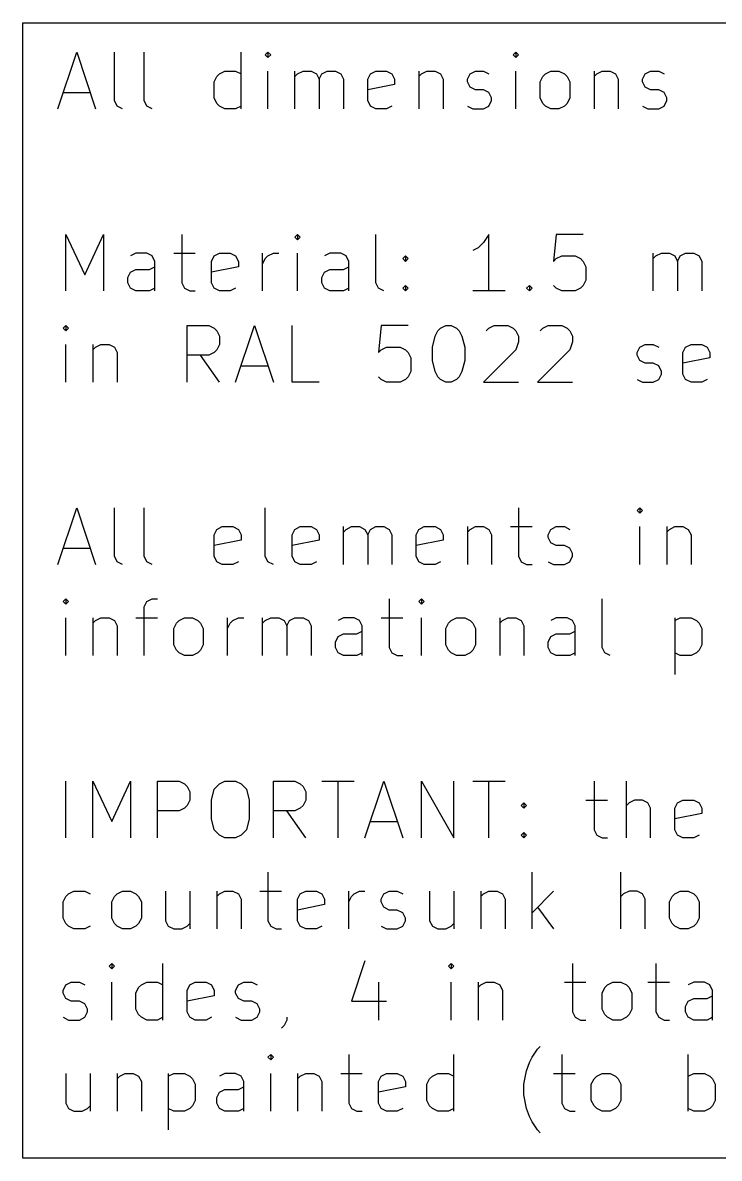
# Model space of a CAD drawing. Extents: x 183 to 663, y -184 to 161.
# Drawn here: x 184.35 to 208.97, y 112.02 to 152.15 of the extents above; entities that cross this region are included whole.
import ezdxf

# ---------------------------------------------------------------- set-up
doc = ezdxf.new("R2010")
doc.units = 0
doc.layers.add('BLACK', color=7, linetype='CONTINUOUS')

msp = doc.modelspace()

# ---------------------------------------------------------------- linework, layer by layer
at = {"layer": 'BLACK', "linetype": 'CONTINUOUS'}
for p, q in [((184.35, 152.15), (251.125, 152.15)), ((184.35, 112.025), (184.35, 152.15)), ((185.59166, 149.110061), (186.258326, 151.110061)), ((186.258326, 151.110061), (186.924993, 149.110061)), ((187.59166, 149.395776), (187.59166, 151.110061)), ((188.639279, 149.395776), (188.639279, 151.110061)), ((192.067851, 149.110061), (192.067851, 151.110061)), ((193.020232, 151.110061), (192.924994, 151.014823)), ((192.924994, 151.014823), (193.020232, 150.919585)), ((193.11547, 151.014823), (193.020232, 151.110061)), ((193.020232, 151.110061), (193.020232, 150.919585)), ((193.020232, 150.919585), (193.11547, 151.014823)), ((201.782138, 151.110061), (201.6869, 151.014823)), ((201.6869, 151.014823), (201.782138, 150.919585)), ((201.877376, 151.014823), (201.782138, 151.110061)), ((201.782138, 151.110061), (201.782138, 150.919585)), ((201.782138, 150.919585), (201.877376, 151.014823)), ((191.11547, 150.062442), (191.210708, 150.252919)), ((191.210708, 150.252919), (191.305946, 150.348157)), ((191.305946, 150.348157), (191.496422, 150.443395)), ((191.496422, 150.443395), (191.877375, 150.443395)), ((191.877375, 150.443395), (192.067851, 150.348157)), ((193.020232, 149.110061), (193.020232, 150.443395)), ((193.972613, 149.110061), (193.972613, 150.443395)), ((193.972613, 150.252919), (194.067851, 150.348157)), ((194.067851, 150.348157), (194.258327, 150.443395)), ((194.258327, 150.443395), (194.544042, 150.443395)), ((194.544042, 150.443395), (194.734518, 150.348157)), ((194.734518, 150.348157), (194.829756, 150.15768)), ((194.829756, 150.15768), (194.924994, 150.348157)), ((194.829756, 150.15768), (194.829756, 149.110061)), ((194.924994, 150.348157), (195.11547, 150.443395)), ((195.11547, 150.443395), (195.401184, 150.443395)), ((195.401184, 150.443395), (195.591661, 150.348157)), ((195.591661, 150.348157), (195.686899, 150.15768)), ((195.686899, 150.15768), (195.686899, 149.110061)), ((196.544042, 150.15768), (196.63928, 150.348157)), ((196.544042, 149.395776), (196.544042, 150.15768)), ((196.63928, 150.348157), (196.829756, 150.443395)), ((196.829756, 150.443395), (197.210709, 150.443395)), ((197.210709, 150.443395), (197.401185, 150.348157)), ((197.401185, 150.348157), (197.496423, 150.15768)), ((197.496423, 150.15768), (197.496423, 149.967204)), ((198.353566, 150.443395), (198.353566, 149.110061)), ((198.353566, 150.252919), (198.448804, 150.348157)), ((198.448804, 150.348157), (198.63928, 150.443395)), ((198.63928, 150.443395), (198.924995, 150.443395)), ((198.924995, 150.443395), (199.115471, 150.348157)), ((199.115471, 150.348157), (199.210709, 150.15768)), ((199.210709, 150.15768), (199.210709, 149.110061)), ((200.067852, 150.15768), (200.16309, 150.348157)), ((200.067852, 150.062442), (200.067852, 150.15768)), ((200.16309, 150.348157), (200.353566, 150.443395)), ((200.353566, 150.443395), (200.63928, 150.443395)), ((200.63928, 150.443395), (200.829757, 150.348157)), ((201.782138, 149.110061), (201.782138, 150.443395)), ((202.639281, 150.062442), (202.734519, 150.252919)), ((202.734519, 150.252919), (202.829757, 150.348157)), ((202.829757, 150.348157), (203.020233, 150.443395)), ((203.020233, 150.443395), (203.305948, 150.443395)), ((203.305948, 150.443395), (203.496424, 150.348157)), ((203.496424, 150.348157), (203.591662, 150.252919)), ((203.591662, 150.252919), (203.6869, 150.062442)), ((204.544043, 150.443395), (204.544043, 149.110061)), ((204.544043, 150.252919), (204.639281, 150.348157)), ((204.639281, 150.348157), (204.829757, 150.443395)), ((204.829757, 150.443395), (205.115472, 150.443395)), ((205.115472, 150.443395), (205.305948, 150.348157)), ((205.305948, 150.348157), (205.401186, 150.15768)), ((205.401186, 150.15768), (205.401186, 149.110061)), ((206.258329, 150.15768), (206.353567, 150.348157)), ((206.258329, 150.062442), (206.258329, 150.15768)), ((206.353567, 150.348157), (206.544043, 150.443395)), ((206.544043, 150.443395), (206.829757, 150.443395)), ((206.829757, 150.443395), (207.020234, 150.348157)), ((185.782136, 149.68149), (186.734517, 149.68149)), ((191.11547, 149.491014), (191.11547, 150.062442)), ((197.496423, 149.967204), (196.544042, 149.776728)), ((200.16309, 149.871966), (200.067852, 150.062442)), ((200.353566, 149.776728), (200.16309, 149.871966)), ((200.63928, 149.776728), (200.353566, 149.776728)), ((200.829757, 149.68149), (200.63928, 149.776728)), ((200.924995, 149.491014), (200.829757, 149.68149)), ((202.639281, 149.491014), (202.639281, 150.062442)), ((203.6869, 150.062442), (203.6869, 149.491014)), ((206.353567, 149.871966), (206.258329, 150.062442)), ((206.544043, 149.776728), (206.353567, 149.871966)), ((206.829757, 149.776728), (206.544043, 149.776728)), ((207.020234, 149.68149), (206.829757, 149.776728)), ((207.115472, 149.491014), (207.020234, 149.68149)), ((187.686898, 149.2053), (187.59166, 149.395776)), ((188.734517, 149.2053), (188.639279, 149.395776)), ((191.210708, 149.300538), (191.11547, 149.491014)), ((191.305946, 149.2053), (191.210708, 149.300538)), ((196.63928, 149.2053), (196.544042, 149.395776)), ((200.829757, 149.2053), (200.924995, 149.395776)), ((200.924995, 149.395776), (200.924995, 149.491014)), ((202.734519, 149.300538), (202.639281, 149.491014)), ((202.829757, 149.2053), (202.734519, 149.300538)), ((203.591662, 149.300538), (203.496424, 149.2053)), ((203.6869, 149.491014), (203.591662, 149.300538)), ((207.020234, 149.2053), (207.115472, 149.395776)), ((207.115472, 149.395776), (207.115472, 149.491014)), ((187.877374, 149.110061), (187.686898, 149.2053)), ((188.924993, 149.110061), (188.734517, 149.2053)), ((191.496422, 149.110061), (191.305946, 149.2053)), ((191.877375, 149.110061), (191.496422, 149.110061)), ((192.067851, 149.2053), (191.877375, 149.110061)), ((196.829756, 149.110061), (196.63928, 149.2053)), ((197.210709, 149.110061), (196.829756, 149.110061)), ((197.401185, 149.2053), (197.210709, 149.110061)), ((200.067852, 149.2053), (200.258328, 149.110061)), ((200.258328, 149.110061), (200.63928, 149.110061)), ((200.63928, 149.110061), (200.829757, 149.2053)), ((203.020233, 149.110061), (202.829757, 149.2053)), ((203.305948, 149.110061), (203.020233, 149.110061)), ((203.496424, 149.2053), (203.305948, 149.110061)), ((206.258329, 149.2053), (206.448805, 149.110061)), ((206.448805, 149.110061), (206.829757, 149.110061)), ((206.829757, 149.110061), (207.020234, 149.2053)), ((185.877374, 142.670285), (185.877374, 144.670285)), ((185.877374, 144.670285), (186.544041, 143.241714)), ((186.544041, 143.241714), (187.210707, 144.670285)), ((187.210707, 144.670285), (187.210707, 142.670285)), ((189.972612, 144.670285), (189.972612, 142.956)), ((194.06785, 144.670285), (193.972612, 144.575047)), ((193.972612, 144.575047), (194.06785, 144.479809)), ((194.163088, 144.575047), (194.06785, 144.670285)), ((194.06785, 144.670285), (194.06785, 144.479809)), ((194.06785, 144.479809), (194.163088, 144.575047)), ((196.829755, 142.956), (196.829755, 144.670285)), ((200.829755, 144.670285), (200.639279, 144.384571)), ((200.829755, 142.670285), (200.829755, 144.670285)), ((203.210708, 144.670285), (203.11547, 143.717904)), ((204.163089, 144.670285), (203.210708, 144.670285)), ((200.448803, 144.194095), (200.258327, 144.098857)), ((200.639279, 144.384571), (200.448803, 144.194095)), ((188.353564, 144.003619), (188.163088, 143.908381)), ((188.734517, 144.003619), (188.353564, 144.003619)), ((188.924993, 143.908381), (188.734517, 144.003619)), ((189.020231, 143.717904), (188.924993, 143.908381)), ((189.020231, 142.670285), (189.020231, 143.717904)), ((189.686898, 144.003619), (190.448802, 144.003619)), ((191.020231, 143.717904), (191.115469, 143.908381)), ((191.020231, 142.956), (191.020231, 143.717904)), ((191.115469, 143.908381), (191.305945, 144.003619)), ((191.305945, 144.003619), (191.686898, 144.003619)), ((191.686898, 144.003619), (191.877374, 143.908381)), ((191.877374, 143.908381), (191.972612, 143.717904)), ((191.972612, 143.717904), (191.972612, 143.527428)), ((192.829755, 142.670285), (192.829755, 144.003619)), ((192.829755, 143.622666), (192.924993, 143.813143)), ((192.924993, 143.813143), (193.020231, 143.908381)), ((193.020231, 143.908381), (193.210707, 144.003619)), ((193.210707, 144.003619), (193.401184, 144.003619)), ((194.06785, 142.670285), (194.06785, 144.003619)), ((195.210707, 144.003619), (195.020231, 143.908381)), ((195.59166, 144.003619), (195.210707, 144.003619)), ((195.782136, 143.908381), (195.59166, 144.003619)), ((195.877374, 143.717904), (195.782136, 143.908381)), ((195.877374, 142.670285), (195.877374, 143.717904)), ((197.782136, 143.813143), (197.877374, 143.908381)), ((197.877374, 143.717904), (197.782136, 143.813143)), ((197.877374, 143.908381), (197.972612, 143.813143)), ((197.877374, 143.908381), (197.877374, 143.717904)), ((197.972612, 143.813143), (197.877374, 143.717904)), ((203.11547, 143.717904), (203.210708, 143.813143)), ((203.210708, 143.813143), (203.401184, 143.908381)), ((203.401184, 143.908381), (203.877375, 143.908381)), ((203.877375, 143.908381), (204.067851, 143.813143)), ((204.067851, 143.813143), (204.163089, 143.717904)), ((204.163089, 143.717904), (204.258327, 143.527428)), ((206.63928, 142.670285), (206.63928, 144.003619)), ((206.63928, 143.813143), (206.734518, 143.908381)), ((206.734518, 143.908381), (206.924994, 144.003619)), ((206.924994, 144.003619), (207.210709, 144.003619)), ((207.210709, 144.003619), (207.401185, 143.908381)), ((207.401185, 143.908381), (207.496423, 143.717904)), ((207.496423, 143.717904), (207.591661, 143.908381)), ((207.496423, 143.717904), (207.496423, 142.670285)), ((207.591661, 143.908381), (207.782137, 144.003619)), ((207.782137, 144.003619), (208.067851, 144.003619)), ((208.067851, 144.003619), (208.258328, 143.908381)), ((208.258328, 143.908381), (208.353566, 143.717904)), ((208.353566, 143.717904), (208.353566, 142.670285)), ((188.06785, 143.146476), (188.163088, 143.336952)), ((188.163088, 143.336952), (188.353564, 143.43219)), ((188.353564, 143.43219), (188.829755, 143.43219)), ((188.829755, 143.43219), (189.020231, 143.527428)), ((191.972612, 143.527428), (191.020231, 143.336952)), ((194.924993, 143.146476), (195.020231, 143.336952)), ((195.020231, 143.336952), (195.210707, 143.43219)), ((195.210707, 143.43219), (195.686898, 143.43219)), ((195.686898, 143.43219), (195.877374, 143.527428)), ((204.258327, 143.527428), (204.258327, 143.051238)), ((188.06785, 142.956), (188.06785, 143.146476)), ((188.163088, 142.765524), (188.06785, 142.956)), ((189.972612, 142.956), (190.06785, 142.765524)), ((191.115469, 142.765524), (191.020231, 142.956)), ((194.924993, 142.956), (194.924993, 143.146476)), ((195.020231, 142.765524), (194.924993, 142.956)), ((196.924993, 142.765524), (196.829755, 142.956)), ((197.782136, 142.765524), (197.877374, 142.860762)), ((197.877374, 142.860762), (197.972612, 142.765524)), ((197.877374, 142.860762), (197.877374, 142.670285)), ((202.163089, 142.765524), (202.258327, 142.860762)), ((202.258327, 142.860762), (202.353565, 142.765524)), ((202.258327, 142.860762), (202.258327, 142.670285)), ((203.210708, 142.765524), (203.11547, 142.860762)), ((204.163089, 142.860762), (204.067851, 142.765524)), ((204.258327, 143.051238), (204.163089, 142.860762)), ((188.353564, 142.670285), (188.163088, 142.765524)), ((188.829755, 142.670285), (188.353564, 142.670285)), ((189.020231, 142.765524), (188.829755, 142.670285)), ((190.06785, 142.765524), (190.258326, 142.670285)), ((190.258326, 142.670285), (190.448802, 142.670285)), ((191.305945, 142.670285), (191.115469, 142.765524)), ((191.686898, 142.670285), (191.305945, 142.670285)), ((191.877374, 142.765524), (191.686898, 142.670285)), ((195.210707, 142.670285), (195.020231, 142.765524)), ((195.686898, 142.670285), (195.210707, 142.670285)), ((195.877374, 142.765524), (195.686898, 142.670285)), ((197.115469, 142.670285), (196.924993, 142.765524)), ((197.877374, 142.670285), (197.782136, 142.765524)), ((197.972612, 142.765524), (197.877374, 142.670285)), ((201.401184, 142.670285), (200.258327, 142.670285)), ((202.258327, 142.670285), (202.163089, 142.765524)), ((202.353565, 142.765524), (202.258327, 142.670285)), ((203.401184, 142.670285), (203.210708, 142.765524)), ((203.877375, 142.670285), (203.401184, 142.670285)), ((204.067851, 142.765524), (203.877375, 142.670285)), ((185.877374, 141.450397), (185.782136, 141.355159)), ((185.782136, 141.355159), (185.877374, 141.259921)), ((185.972612, 141.355159), (185.877374, 141.450397)), ((185.877374, 141.450397), (185.877374, 141.259921)), ((185.877374, 141.259921), (185.972612, 141.355159)), ((190.163089, 139.450397), (190.163089, 141.450397)), ((190.163089, 141.450397), (190.924994, 141.450397)), ((190.924994, 141.450397), (191.11547, 141.355159)), ((191.11547, 141.355159), (191.210708, 141.259921)), ((191.210708, 141.259921), (191.305946, 141.069445)), ((191.877375, 139.450397), (192.544041, 141.450397)), ((192.544041, 141.450397), (193.210708, 139.450397)), ((193.877375, 139.450397), (193.877375, 141.450397)), ((197.020233, 141.450397), (196.924995, 140.498016)), ((197.972614, 141.450397), (197.020233, 141.450397)), ((198.924995, 141.069445), (199.020233, 141.259921)), ((199.020233, 141.259921), (199.115471, 141.355159)), ((199.115471, 141.355159), (199.305947, 141.450397)), ((199.305947, 141.450397), (199.496424, 141.450397)), ((199.496424, 141.450397), (199.6869, 141.355159)), ((199.6869, 141.355159), (199.782138, 141.259921)), ((199.782138, 141.259921), (199.877376, 141.069445)), ((200.734519, 141.259921), (200.829757, 141.355159)), ((200.829757, 141.355159), (201.020233, 141.450397)), ((201.020233, 141.450397), (201.496424, 141.450397)), ((201.496424, 141.450397), (201.6869, 141.355159)), ((201.6869, 141.355159), (201.782138, 141.259921)), ((201.782138, 141.259921), (201.877376, 141.069445)), ((202.639281, 141.259921), (202.734519, 141.355159)), ((202.734519, 141.355159), (202.924995, 141.450397)), ((202.924995, 141.450397), (203.401186, 141.450397)), ((203.401186, 141.450397), (203.591662, 141.355159)), ((203.591662, 141.355159), (203.6869, 141.259921)), ((203.6869, 141.259921), (203.782138, 141.069445)), ((191.305946, 141.069445), (191.305946, 140.783731)), ((198.829757, 140.688493), (198.924995, 141.069445)), ((199.877376, 141.069445), (199.972614, 140.688493)), ((201.877376, 140.878969), (201.782138, 140.593255)), ((201.877376, 141.069445), (201.877376, 140.878969)), ((203.782138, 140.878969), (203.6869, 140.593255)), ((203.782138, 141.069445), (203.782138, 140.878969)), ((185.877374, 139.450397), (185.877374, 140.783731)), ((186.829755, 140.783731), (186.829755, 139.450397)), ((186.829755, 140.593255), (186.924993, 140.688493)), ((186.924993, 140.688493), (187.115469, 140.783731)), ((187.115469, 140.783731), (187.401184, 140.783731)), ((187.401184, 140.783731), (187.59166, 140.688493)), ((187.59166, 140.688493), (187.686898, 140.498016)), ((187.686898, 140.498016), (187.686898, 139.450397)), ((191.11547, 140.498016), (190.924994, 140.402778)), ((191.210708, 140.593255), (191.11547, 140.498016)), ((191.305946, 140.783731), (191.210708, 140.593255)), ((196.924995, 140.498016), (197.020233, 140.593255)), ((197.020233, 140.593255), (197.210709, 140.688493)), ((197.210709, 140.688493), (197.6869, 140.688493)), ((197.6869, 140.688493), (197.877376, 140.593255)), ((197.877376, 140.593255), (197.972614, 140.498016)), ((197.972614, 140.498016), (198.067852, 140.30754)), ((198.829757, 140.212302), (198.829757, 140.688493)), ((199.972614, 140.688493), (199.972614, 140.212302)), ((201.782138, 140.593255), (200.639281, 139.450397)), ((203.6869, 140.593255), (202.544043, 139.450397)), ((206.067853, 140.498016), (206.163091, 140.688493)), ((206.067853, 140.402778), (206.067853, 140.498016)), ((206.163091, 140.688493), (206.353567, 140.783731)), ((206.353567, 140.783731), (206.639281, 140.783731)), ((206.639281, 140.783731), (206.829758, 140.688493)), ((207.686901, 140.498016), (207.782139, 140.688493)), ((207.686901, 139.736112), (207.686901, 140.498016)), ((207.782139, 140.688493), (207.972615, 140.783731)), ((207.972615, 140.783731), (208.353568, 140.783731)), ((208.353568, 140.783731), (208.544044, 140.688493)), ((208.544044, 140.688493), (208.639282, 140.498016)), ((208.639282, 140.498016), (208.639282, 140.30754)), ((190.924994, 140.402778), (190.163089, 140.402778)), ((191.305946, 139.450397), (190.639279, 140.402778)), ((198.067852, 140.30754), (198.067852, 139.83135)), ((198.924995, 139.83135), (198.829757, 140.212302)), ((199.972614, 140.212302), (199.877376, 139.83135)), ((206.163091, 140.212302), (206.067853, 140.402778)), ((206.353567, 140.117064), (206.163091, 140.212302)), ((206.639281, 140.117064), (206.353567, 140.117064)), ((206.829758, 140.021826), (206.639281, 140.117064)), ((208.639282, 140.30754), (207.686901, 140.117064)), ((192.067851, 140.021826), (193.020232, 140.021826)), ((197.020233, 139.545636), (196.924995, 139.640874)), ((197.972614, 139.640874), (197.877376, 139.545636)), ((198.067852, 139.83135), (197.972614, 139.640874)), ((199.020233, 139.640874), (198.924995, 139.83135)), ((199.115471, 139.545636), (199.020233, 139.640874)), ((199.782138, 139.640874), (199.6869, 139.545636)), ((199.877376, 139.83135), (199.782138, 139.640874)), ((206.924996, 139.83135), (206.829758, 140.021826)), ((206.829758, 139.545636), (206.924996, 139.736112)), ((206.924996, 139.736112), (206.924996, 139.83135)), ((207.782139, 139.545636), (207.686901, 139.736112)), ((194.829756, 139.450397), (193.877375, 139.450397)), ((197.210709, 139.450397), (197.020233, 139.545636)), ((197.6869, 139.450397), (197.210709, 139.450397)), ((197.877376, 139.545636), (197.6869, 139.450397)), ((199.305947, 139.450397), (199.115471, 139.545636)), ((199.496424, 139.450397), (199.305947, 139.450397)), ((199.6869, 139.545636), (199.496424, 139.450397)), ((200.639281, 139.450397), (201.877376, 139.450397)), ((202.544043, 139.450397), (203.782138, 139.450397)), ((206.067853, 139.545636), (206.258329, 139.450397)), ((206.258329, 139.450397), (206.639281, 139.450397)), ((206.639281, 139.450397), (206.829758, 139.545636)), ((207.972615, 139.450397), (207.782139, 139.545636)), ((208.353568, 139.450397), (207.972615, 139.450397)), ((208.544044, 139.545636), (208.353568, 139.450397)), ((185.59166, 133.010621), (186.258326, 135.010621)), ((186.258326, 135.010621), (186.924993, 133.010621)), ((187.59166, 133.296336), (187.59166, 135.010621)), ((188.639279, 133.296336), (188.639279, 135.010621)), ((192.924994, 133.296336), (192.924994, 135.010621)), ((201.877376, 135.010621), (201.877376, 133.296336)), ((206.163091, 135.010621), (206.067853, 134.915383)), ((206.067853, 134.915383), (206.163091, 134.820145)), ((206.258329, 134.915383), (206.163091, 135.010621)), ((206.163091, 135.010621), (206.163091, 134.820145)), ((206.163091, 134.820145), (206.258329, 134.915383)), ((191.11547, 134.05824), (191.210708, 134.248717)), ((191.11547, 133.296336), (191.11547, 134.05824)), ((191.210708, 134.248717), (191.401184, 134.343955)), ((191.401184, 134.343955), (191.782137, 134.343955)), ((191.782137, 134.343955), (191.972613, 134.248717)), ((191.972613, 134.248717), (192.067851, 134.05824)), ((192.067851, 134.05824), (192.067851, 133.867764)), ((193.877375, 134.05824), (193.972613, 134.248717)), ((193.877375, 133.296336), (193.877375, 134.05824)), ((193.972613, 134.248717), (194.163089, 134.343955)), ((194.163089, 134.343955), (194.544042, 134.343955)), ((194.544042, 134.343955), (194.734518, 134.248717)), ((194.734518, 134.248717), (194.829756, 134.05824)), ((194.829756, 134.05824), (194.829756, 133.867764)), ((195.686899, 133.010621), (195.686899, 134.343955)), ((195.686899, 134.153479), (195.782137, 134.248717)), ((195.782137, 134.248717), (195.972613, 134.343955)), ((195.972613, 134.343955), (196.258328, 134.343955)), ((196.258328, 134.343955), (196.448804, 134.248717)), ((196.448804, 134.248717), (196.544042, 134.05824)), ((196.544042, 134.05824), (196.63928, 134.248717)), ((196.544042, 134.05824), (196.544042, 133.010621)), ((196.63928, 134.248717), (196.829756, 134.343955)), ((196.829756, 134.343955), (197.11547, 134.343955)), ((197.11547, 134.343955), (197.305947, 134.248717)), ((197.305947, 134.248717), (197.401185, 134.05824)), ((197.401185, 134.05824), (197.401185, 133.010621)), ((198.258328, 134.05824), (198.353566, 134.248717)), ((198.258328, 133.296336), (198.258328, 134.05824)), ((198.353566, 134.248717), (198.544042, 134.343955)), ((198.544042, 134.343955), (198.924995, 134.343955)), ((198.924995, 134.343955), (199.115471, 134.248717)), ((199.115471, 134.248717), (199.210709, 134.05824)), ((199.210709, 134.05824), (199.210709, 133.867764)), ((200.067852, 134.343955), (200.067852, 133.010621)), ((200.067852, 134.153479), (200.16309, 134.248717)), ((200.16309, 134.248717), (200.353566, 134.343955)), ((200.353566, 134.343955), (200.639281, 134.343955)), ((200.639281, 134.343955), (200.829757, 134.248717)), ((200.829757, 134.248717), (200.924995, 134.05824)), ((200.924995, 134.05824), (200.924995, 133.010621)), ((201.591662, 134.343955), (202.353566, 134.343955)), ((202.924995, 134.05824), (203.020233, 134.248717)), ((202.924995, 133.963002), (202.924995, 134.05824)), ((203.020233, 134.248717), (203.210709, 134.343955)), ((203.210709, 134.343955), (203.496423, 134.343955)), ((203.496423, 134.343955), (203.6869, 134.248717)), ((206.163091, 133.010621), (206.163091, 134.343955)), ((207.115472, 134.343955), (207.115472, 133.010621)), ((207.115472, 134.153479), (207.21071, 134.248717)), ((207.21071, 134.248717), (207.401186, 134.343955)), ((207.401186, 134.343955), (207.686901, 134.343955)), ((207.686901, 134.343955), (207.877377, 134.248717)), ((207.877377, 134.248717), (207.972615, 134.05824)), ((207.972615, 134.05824), (207.972615, 133.010621)), ((192.067851, 133.867764), (191.11547, 133.677288)), ((194.829756, 133.867764), (193.877375, 133.677288)), ((199.210709, 133.867764), (198.258328, 133.677288)), ((203.020233, 133.772526), (202.924995, 133.963002)), ((203.210709, 133.677288), (203.020233, 133.772526)), ((203.496423, 133.677288), (203.210709, 133.677288)), ((203.6869, 133.58205), (203.496423, 133.677288)), ((185.782136, 133.58205), (186.734517, 133.58205)), ((187.686898, 133.10586), (187.59166, 133.296336)), ((188.734517, 133.10586), (188.639279, 133.296336)), ((191.210708, 133.10586), (191.11547, 133.296336)), ((193.020232, 133.10586), (192.924994, 133.296336)), ((193.972613, 133.10586), (193.877375, 133.296336)), ((198.353566, 133.10586), (198.258328, 133.296336)), ((201.877376, 133.296336), (201.972614, 133.10586)), ((203.782138, 133.391574), (203.6869, 133.58205)), ((203.6869, 133.10586), (203.782138, 133.296336)), ((203.782138, 133.296336), (203.782138, 133.391574)), ((187.877374, 133.010621), (187.686898, 133.10586)), ((188.924993, 133.010621), (188.734517, 133.10586)), ((191.401184, 133.010621), (191.210708, 133.10586)), ((191.782137, 133.010621), (191.401184, 133.010621)), ((191.972613, 133.10586), (191.782137, 133.010621)), ((193.210708, 133.010621), (193.020232, 133.10586)), ((194.163089, 133.010621), (193.972613, 133.10586)), ((194.544042, 133.010621), (194.163089, 133.010621)), ((194.734518, 133.10586), (194.544042, 133.010621)), ((198.544042, 133.010621), (198.353566, 133.10586)), ((198.924995, 133.010621), (198.544042, 133.010621)), ((199.115471, 133.10586), (198.924995, 133.010621)), ((201.972614, 133.10586), (202.16309, 133.010621)), ((202.16309, 133.010621), (202.353566, 133.010621)), ((202.924995, 133.10586), (203.115471, 133.010621)), ((203.115471, 133.010621), (203.496423, 133.010621)), ((203.496423, 133.010621), (203.6869, 133.10586)), ((185.877374, 131.790733), (185.782136, 131.695495)), ((185.782136, 131.695495), (185.877374, 131.600257)), ((185.972612, 131.695495), (185.877374, 131.790733)), ((185.877374, 131.790733), (185.877374, 131.600257)), ((185.877374, 131.600257), (185.972612, 131.695495)), ((188.639279, 131.505019), (188.734517, 131.695495)), ((188.734517, 131.695495), (188.924993, 131.790733)), ((188.924993, 131.790733), (189.115469, 131.790733)), ((197.305946, 131.790733), (197.305946, 130.076448)), ((198.448803, 131.790733), (198.353565, 131.695495)), ((198.353565, 131.695495), (198.448803, 131.600257)), ((198.544041, 131.695495), (198.448803, 131.790733)), ((198.448803, 131.790733), (198.448803, 131.600257)), ((198.448803, 131.600257), (198.544041, 131.695495)), ((204.829756, 130.076448), (204.829756, 131.790733)), ((188.639279, 129.790733), (188.639279, 131.505019)), ((185.877374, 129.790733), (185.877374, 131.124067)), ((186.829755, 131.124067), (186.829755, 129.790733)), ((186.829755, 130.933591), (186.924993, 131.028829)), ((186.924993, 131.028829), (187.115469, 131.124067)), ((187.115469, 131.124067), (187.401184, 131.124067)), ((187.401184, 131.124067), (187.59166, 131.028829)), ((187.59166, 131.028829), (187.686898, 130.838352)), ((187.686898, 130.838352), (187.686898, 129.790733)), ((188.353565, 131.124067), (189.115469, 131.124067)), ((189.686898, 130.743114), (189.782136, 130.933591)), ((189.782136, 130.933591), (189.877374, 131.028829)), ((189.877374, 131.028829), (190.06785, 131.124067)), ((190.06785, 131.124067), (190.353565, 131.124067)), ((190.353565, 131.124067), (190.544041, 131.028829)), ((190.544041, 131.028829), (190.639279, 130.933591)), ((190.639279, 130.933591), (190.734517, 130.743114)), ((191.59166, 129.790733), (191.59166, 131.124067)), ((191.59166, 130.743114), (191.686898, 130.933591)), ((191.686898, 130.933591), (191.782136, 131.028829)), ((191.782136, 131.028829), (191.972612, 131.124067)), ((191.972612, 131.124067), (192.163089, 131.124067)), ((192.829755, 129.790733), (192.829755, 131.124067)), ((192.829755, 130.933591), (192.924993, 131.028829)), ((192.924993, 131.028829), (193.115469, 131.124067)), ((193.115469, 131.124067), (193.401184, 131.124067)), ((193.401184, 131.124067), (193.59166, 131.028829)), ((193.59166, 131.028829), (193.686898, 130.838352)), ((193.686898, 130.838352), (193.782136, 131.028829)), ((193.686898, 130.838352), (193.686898, 129.790733)), ((193.782136, 131.028829), (193.972612, 131.124067)), ((193.972612, 131.124067), (194.258326, 131.124067)), ((194.258326, 131.124067), (194.448803, 131.028829)), ((194.448803, 131.028829), (194.544041, 130.838352)), ((194.544041, 130.838352), (194.544041, 129.790733)), ((195.686898, 131.124067), (195.496422, 131.028829)), ((196.067851, 131.124067), (195.686898, 131.124067)), ((196.258327, 131.028829), (196.067851, 131.124067)), ((196.353565, 130.838352), (196.258327, 131.028829)), ((196.353565, 129.790733), (196.353565, 130.838352)), ((197.020232, 131.124067), (197.782136, 131.124067)), ((198.448803, 129.790733), (198.448803, 131.124067)), ((199.305946, 130.743114), (199.401184, 130.933591)), ((199.401184, 130.933591), (199.496422, 131.028829)), ((199.496422, 131.028829), (199.686898, 131.124067)), ((199.686898, 131.124067), (199.972613, 131.124067)), ((199.972613, 131.124067), (200.163089, 131.028829)), ((200.163089, 131.028829), (200.258327, 130.933591)), ((200.258327, 130.933591), (200.353565, 130.743114)), ((201.210708, 131.124067), (201.210708, 129.790733)), ((201.210708, 130.933591), (201.305946, 131.028829)), ((201.305946, 131.028829), (201.496422, 131.124067)), ((201.496422, 131.124067), (201.782137, 131.124067)), ((201.782137, 131.124067), (201.972613, 131.028829)), ((201.972613, 131.028829), (202.067851, 130.838352)), ((202.067851, 130.838352), (202.067851, 129.790733)), ((203.210708, 131.124067), (203.020232, 131.028829)), ((203.591661, 131.124067), (203.210708, 131.124067)), ((203.782137, 131.028829), (203.591661, 131.124067)), ((203.877375, 130.838352), (203.782137, 131.028829)), ((203.877375, 129.790733), (203.877375, 130.838352)), ((207.401185, 131.124067), (207.401185, 129.124067)), ((207.401185, 131.028829), (207.591661, 131.124067)), ((207.591661, 131.124067), (207.972614, 131.124067)), ((207.972614, 131.124067), (208.16309, 131.028829)), ((208.16309, 131.028829), (208.258328, 130.933591)), ((208.258328, 130.933591), (208.353566, 130.743114)), ((189.686898, 130.171686), (189.686898, 130.743114)), ((190.734517, 130.743114), (190.734517, 130.171686)), ((195.401184, 130.266924), (195.496422, 130.4574)), ((195.496422, 130.4574), (195.686898, 130.552638)), ((195.686898, 130.552638), (196.163089, 130.552638)), ((196.163089, 130.552638), (196.353565, 130.647876)), ((199.305946, 130.171686), (199.305946, 130.743114)), ((200.353565, 130.743114), (200.353565, 130.171686)), ((202.924994, 130.266924), (203.020232, 130.4574)), ((203.020232, 130.4574), (203.210708, 130.552638)), ((203.210708, 130.552638), (203.686899, 130.552638)), ((203.686899, 130.552638), (203.877375, 130.647876)), ((208.353566, 130.743114), (208.353566, 130.171686)), ((189.782136, 129.98121), (189.686898, 130.171686)), ((190.734517, 130.171686), (190.639279, 129.98121)), ((195.401184, 130.076448), (195.401184, 130.266924)), ((195.496422, 129.885972), (195.401184, 130.076448)), ((197.305946, 130.076448), (197.401184, 129.885972)), ((199.401184, 129.98121), (199.305946, 130.171686)), ((200.353565, 130.171686), (200.258327, 129.98121)), ((202.924994, 130.076448), (202.924994, 130.266924)), ((203.020232, 129.885972), (202.924994, 130.076448)), ((204.924994, 129.885972), (204.829756, 130.076448)), ((208.353566, 130.171686), (208.258328, 129.98121)), ((189.877374, 129.885972), (189.782136, 129.98121)), ((190.06785, 129.790733), (189.877374, 129.885972)), ((190.353565, 129.790733), (190.06785, 129.790733)), ((190.544041, 129.885972), (190.353565, 129.790733)), ((190.639279, 129.98121), (190.544041, 129.885972)), ((195.686898, 129.790733), (195.496422, 129.885972)), ((196.163089, 129.790733), (195.686898, 129.790733)), ((196.353565, 129.885972), (196.163089, 129.790733)), ((197.401184, 129.885972), (197.59166, 129.790733)), ((197.59166, 129.790733), (197.782136, 129.790733)), ((199.496422, 129.885972), (199.401184, 129.98121)), ((199.686898, 129.790733), (199.496422, 129.885972)), ((199.972613, 129.790733), (199.686898, 129.790733)), ((200.163089, 129.885972), (199.972613, 129.790733)), ((200.258327, 129.98121), (200.163089, 129.885972)), ((203.210708, 129.790733), (203.020232, 129.885972)), ((203.686899, 129.790733), (203.210708, 129.790733)), ((203.877375, 129.885972), (203.686899, 129.790733)), ((205.11547, 129.790733), (204.924994, 129.885972)), ((207.591661, 129.790733), (207.401185, 129.885972)), ((207.972614, 129.790733), (207.591661, 129.790733)), ((208.16309, 129.885972), (207.972614, 129.790733)), ((208.258328, 129.98121), (208.16309, 129.885972)), ((185.877374, 123.350957), (185.877374, 125.350957)), ((186.829755, 123.350957), (186.829755, 125.350957)), ((186.829755, 125.350957), (187.496422, 123.922386)), ((187.496422, 123.922386), (188.163088, 125.350957)), ((188.163088, 125.350957), (188.163088, 123.350957)), ((189.115469, 123.350957), (189.115469, 125.350957)), ((189.115469, 125.350957), (189.877374, 125.350957)), ((189.877374, 125.350957), (190.06785, 125.255719)), ((190.06785, 125.255719), (190.163088, 125.160481)), ((191.115469, 125.065243), (191.305945, 125.255719)), ((191.305945, 125.255719), (191.496421, 125.350957)), ((191.496421, 125.350957), (191.877374, 125.350957)), ((191.877374, 125.350957), (192.06785, 125.255719)), ((192.06785, 125.255719), (192.258326, 125.065243)), ((193.210707, 123.350957), (193.210707, 125.350957)), ((193.210707, 125.350957), (193.972612, 125.350957)), ((193.972612, 125.350957), (194.163088, 125.255719)), ((194.163088, 125.255719), (194.258326, 125.160481)), ((194.924993, 125.350957), (196.06785, 125.350957)), ((195.496421, 123.350957), (195.496421, 125.350957)), ((196.448803, 123.350957), (197.115469, 125.350957)), ((197.115469, 125.350957), (197.782136, 123.350957)), ((198.448803, 123.350957), (198.448803, 125.350957)), ((198.448803, 125.350957), (199.59166, 123.350957)), ((199.59166, 123.350957), (199.59166, 125.350957)), ((200.258327, 125.350957), (201.401184, 125.350957)), ((200.829755, 123.350957), (200.829755, 125.350957)), ((204.544042, 125.350957), (204.544042, 123.636672)), ((205.686899, 123.350957), (205.686899, 125.350957)), ((190.163088, 125.160481), (190.258326, 124.970005)), ((190.258326, 124.970005), (190.258326, 124.684291)), ((191.020231, 124.684291), (191.115469, 125.065243)), ((192.258326, 125.065243), (192.353564, 124.684291)), ((194.258326, 125.160481), (194.353564, 124.970005)), ((194.353564, 124.970005), (194.353564, 124.684291)), ((190.06785, 124.398576), (189.877374, 124.303338)), ((190.163088, 124.493815), (190.06785, 124.398576)), ((190.258326, 124.684291), (190.163088, 124.493815)), ((191.020231, 124.017624), (191.020231, 124.684291)), ((192.353564, 124.684291), (192.353564, 124.017624)), ((194.163088, 124.398576), (193.972612, 124.303338)), ((194.258326, 124.493815), (194.163088, 124.398576)), ((194.353564, 124.684291), (194.258326, 124.493815)), ((201.972613, 124.493815), (202.067851, 124.589053)), ((202.067851, 124.398576), (201.972613, 124.493815)), ((202.067851, 124.589053), (202.163089, 124.493815)), ((202.067851, 124.589053), (202.067851, 124.398576)), ((202.163089, 124.493815), (202.067851, 124.398576)), ((204.258328, 124.684291), (205.020232, 124.684291)), ((205.782137, 124.589053), (205.686899, 124.493815)), ((205.972613, 124.684291), (205.782137, 124.589053)), ((206.258328, 124.684291), (205.972613, 124.684291)), ((206.448804, 124.589053), (206.258328, 124.684291)), ((206.544042, 124.398576), (206.448804, 124.589053)), ((206.544042, 123.350957), (206.544042, 124.398576)), ((207.401185, 124.398576), (207.496423, 124.589053)), ((207.401185, 123.636672), (207.401185, 124.398576)), ((207.496423, 124.589053), (207.686899, 124.684291)), ((207.686899, 124.684291), (208.067852, 124.684291)), ((208.067852, 124.684291), (208.258328, 124.589053)), ((208.258328, 124.589053), (208.353566, 124.398576)), ((208.353566, 124.398576), (208.353566, 124.2081)), ((189.877374, 124.303338), (189.115469, 124.303338)), ((191.115469, 123.636672), (191.020231, 124.017624)), ((192.353564, 124.017624), (192.258326, 123.636672)), ((193.972612, 124.303338), (193.210707, 124.303338)), ((194.353564, 123.350957), (193.686897, 124.303338)), ((208.353566, 124.2081), (207.401185, 124.017624)), ((191.305945, 123.446196), (191.115469, 123.636672)), ((192.258326, 123.636672), (192.06785, 123.446196)), ((196.639279, 123.922386), (197.59166, 123.922386)), ((204.544042, 123.636672), (204.63928, 123.446196)), ((207.496423, 123.446196), (207.401185, 123.636672)), ((191.496421, 123.350957), (191.305945, 123.446196)), ((191.877374, 123.350957), (191.496421, 123.350957)), ((192.06785, 123.446196), (191.877374, 123.350957)), ((201.972613, 123.446196), (202.067851, 123.541434)), ((202.067851, 123.350957), (201.972613, 123.446196)), ((202.067851, 123.541434), (202.163089, 123.446196)), ((202.067851, 123.541434), (202.067851, 123.350957)), ((202.163089, 123.446196), (202.067851, 123.350957)), ((204.63928, 123.446196), (204.829756, 123.350957)), ((204.829756, 123.350957), (205.020232, 123.350957)), ((207.686899, 123.350957), (207.496423, 123.446196)), ((208.067852, 123.350957), (207.686899, 123.350957)), ((208.258328, 123.446196), (208.067852, 123.350957)), ((193.020232, 122.131069), (193.020232, 120.416784)), ((202.353566, 120.131069), (202.353566, 122.131069)), ((205.496424, 120.131069), (205.496424, 122.131069)), ((185.782136, 121.08345), (185.877374, 121.273927)), ((185.877374, 121.273927), (185.972612, 121.369165)), ((185.972612, 121.369165), (186.163088, 121.464403)), ((186.163088, 121.464403), (186.544041, 121.464403)), ((186.544041, 121.464403), (186.734517, 121.369165)), ((187.496422, 121.08345), (187.59166, 121.273927)), ((187.59166, 121.273927), (187.686898, 121.369165)), ((187.686898, 121.369165), (187.877374, 121.464403)), ((187.877374, 121.464403), (188.163089, 121.464403)), ((188.163089, 121.464403), (188.353565, 121.369165)), ((188.353565, 121.369165), (188.448803, 121.273927)), ((188.448803, 121.273927), (188.544041, 121.08345)), ((189.401184, 121.464403), (189.401184, 120.416784)), ((190.258327, 121.464403), (190.258327, 120.131069)), ((191.210708, 121.464403), (191.210708, 120.131069)), ((191.210708, 121.273927), (191.305946, 121.369165)), ((191.305946, 121.369165), (191.496422, 121.464403)), ((191.496422, 121.464403), (191.782137, 121.464403)), ((191.782137, 121.464403), (191.972613, 121.369165)), ((191.972613, 121.369165), (192.067851, 121.178688)), ((192.067851, 121.178688), (192.067851, 120.131069)), ((192.734518, 121.464403), (193.496422, 121.464403)), ((194.067851, 121.178688), (194.163089, 121.369165)), ((194.067851, 120.416784), (194.067851, 121.178688)), ((194.163089, 121.369165), (194.353565, 121.464403)), ((194.353565, 121.464403), (194.734518, 121.464403)), ((194.734518, 121.464403), (194.924994, 121.369165)), ((194.924994, 121.369165), (195.020232, 121.178688)), ((195.020232, 121.178688), (195.020232, 120.988212)), ((195.877375, 120.131069), (195.877375, 121.464403)), ((195.877375, 121.08345), (195.972613, 121.273927)), ((195.972613, 121.273927), (196.067851, 121.369165)), ((196.067851, 121.369165), (196.258327, 121.464403)), ((196.258327, 121.464403), (196.448804, 121.464403)), ((197.020232, 121.178688), (197.11547, 121.369165)), ((197.020232, 121.08345), (197.020232, 121.178688)), ((197.11547, 121.369165), (197.305946, 121.464403)), ((197.305946, 121.464403), (197.59166, 121.464403)), ((197.59166, 121.464403), (197.782137, 121.369165)), ((198.734518, 121.464403), (198.734518, 120.416784)), ((199.591661, 121.464403), (199.591661, 120.131069)), ((200.544042, 121.464403), (200.544042, 120.131069)), ((200.544042, 121.273927), (200.63928, 121.369165)), ((200.63928, 121.369165), (200.829756, 121.464403)), ((200.829756, 121.464403), (201.115471, 121.464403)), ((201.115471, 121.464403), (201.305947, 121.369165)), ((201.305947, 121.369165), (201.401185, 121.178688)), ((201.401185, 121.178688), (201.401185, 120.131069)), ((203.115471, 121.464403), (202.353566, 120.702498)), ((205.591662, 121.369165), (205.496424, 121.273927)), ((205.782138, 121.464403), (205.591662, 121.369165)), ((206.067853, 121.464403), (205.782138, 121.464403)), ((206.258329, 121.369165), (206.067853, 121.464403)), ((206.353567, 121.178688), (206.258329, 121.369165)), ((206.353567, 120.131069), (206.353567, 121.178688)), ((207.21071, 121.08345), (207.305948, 121.273927)), ((207.305948, 121.273927), (207.401186, 121.369165)), ((207.401186, 121.369165), (207.591662, 121.464403)), ((207.591662, 121.464403), (207.877377, 121.464403)), ((207.877377, 121.464403), (208.067853, 121.369165)), ((208.067853, 121.369165), (208.163091, 121.273927)), ((208.163091, 121.273927), (208.258329, 121.08345)), ((185.782136, 120.512022), (185.782136, 121.08345)), ((187.496422, 120.512022), (187.496422, 121.08345)), ((188.544041, 121.08345), (188.544041, 120.512022)), ((195.020232, 120.988212), (194.067851, 120.797736)), ((197.11547, 120.892974), (197.020232, 121.08345)), ((197.305946, 120.797736), (197.11547, 120.892974)), ((197.59166, 120.797736), (197.305946, 120.797736)), ((197.782137, 120.702498), (197.59166, 120.797736)), ((202.544042, 120.892974), (203.115471, 120.131069)), ((207.21071, 120.512022), (207.21071, 121.08345)), ((208.258329, 121.08345), (208.258329, 120.512022)), ((185.877374, 120.321546), (185.782136, 120.512022)), ((187.59166, 120.321546), (187.496422, 120.512022)), ((188.544041, 120.512022), (188.448803, 120.321546)), ((189.401184, 120.416784), (189.496422, 120.226308)), ((193.020232, 120.416784), (193.11547, 120.226308)), ((194.163089, 120.226308), (194.067851, 120.416784)), ((197.877375, 120.512022), (197.782137, 120.702498)), ((197.782137, 120.226308), (197.877375, 120.416784)), ((197.877375, 120.416784), (197.877375, 120.512022)), ((198.734518, 120.416784), (198.829756, 120.226308)), ((207.305948, 120.321546), (207.21071, 120.512022)), ((208.258329, 120.512022), (208.163091, 120.321546)), ((185.972612, 120.226308), (185.877374, 120.321546)), ((186.163088, 120.131069), (185.972612, 120.226308)), ((186.544041, 120.131069), (186.163088, 120.131069)), ((186.734517, 120.226308), (186.544041, 120.131069)), ((187.686898, 120.226308), (187.59166, 120.321546)), ((187.877374, 120.131069), (187.686898, 120.226308)), ((188.163089, 120.131069), (187.877374, 120.131069)), ((188.353565, 120.226308), (188.163089, 120.131069)), ((188.448803, 120.321546), (188.353565, 120.226308)), ((189.496422, 120.226308), (189.686898, 120.131069)), ((189.686898, 120.131069), (189.972613, 120.131069)), ((189.972613, 120.131069), (190.163089, 120.226308)), ((190.163089, 120.226308), (190.258327, 120.321546)), ((193.11547, 120.226308), (193.305946, 120.131069)), ((193.305946, 120.131069), (193.496422, 120.131069)), ((194.353565, 120.131069), (194.163089, 120.226308)), ((194.734518, 120.131069), (194.353565, 120.131069)), ((194.924994, 120.226308), (194.734518, 120.131069)), ((197.020232, 120.226308), (197.210708, 120.131069)), ((197.210708, 120.131069), (197.59166, 120.131069)), ((197.59166, 120.131069), (197.782137, 120.226308)), ((198.829756, 120.226308), (199.020232, 120.131069)), ((199.020232, 120.131069), (199.305947, 120.131069)), ((199.305947, 120.131069), (199.496423, 120.226308)), ((199.496423, 120.226308), (199.591661, 120.321546)), ((207.401186, 120.226308), (207.305948, 120.321546)), ((207.591662, 120.131069), (207.401186, 120.226308)), ((207.877377, 120.131069), (207.591662, 120.131069)), ((208.067853, 120.226308), (207.877377, 120.131069)), ((208.163091, 120.321546), (208.067853, 120.226308)), ((187.496422, 118.911181), (187.401184, 118.815943)), ((187.401184, 118.815943), (187.496422, 118.720705)), ((187.59166, 118.815943), (187.496422, 118.911181)), ((187.496422, 118.911181), (187.496422, 118.720705)), ((187.496422, 118.720705), (187.59166, 118.815943)), ((189.305946, 116.911181), (189.305946, 118.911181)), ((196.448804, 119.00642), (195.972614, 117.577848)), ((199.496424, 118.911181), (199.401186, 118.815943)), ((199.401186, 118.815943), (199.496424, 118.720705)), ((199.591662, 118.815943), (199.496424, 118.911181)), ((199.496424, 118.911181), (199.496424, 118.720705)), ((199.496424, 118.720705), (199.591662, 118.815943)), ((203.782139, 118.911181), (203.782139, 117.196896)), ((206.73452, 118.911181), (206.73452, 117.196896)), ((185.782136, 117.9588), (185.877374, 118.149277)), ((185.877374, 118.149277), (186.06785, 118.244515)), ((186.06785, 118.244515), (186.353564, 118.244515)), ((186.353564, 118.244515), (186.544041, 118.149277)), ((187.496422, 116.911181), (187.496422, 118.244515)), ((188.353565, 117.863562), (188.448803, 118.054039)), ((188.448803, 118.054039), (188.544041, 118.149277)), ((188.544041, 118.149277), (188.734517, 118.244515)), ((188.734517, 118.244515), (189.11547, 118.244515)), ((189.11547, 118.244515), (189.305946, 118.149277)), ((190.163089, 117.9588), (190.258327, 118.149277)), ((190.258327, 118.149277), (190.448803, 118.244515)), ((190.448803, 118.244515), (190.829756, 118.244515)), ((190.829756, 118.244515), (191.020232, 118.149277)), ((191.020232, 118.149277), (191.11547, 117.9588)), ((191.877375, 117.9588), (191.972613, 118.149277)), ((191.972613, 118.149277), (192.163089, 118.244515)), ((192.163089, 118.244515), (192.448803, 118.244515)), ((192.448803, 118.244515), (192.63928, 118.149277)), ((196.924995, 118.244515), (196.924995, 116.911181)), ((199.496424, 116.911181), (199.496424, 118.244515)), ((200.448805, 118.244515), (200.448805, 116.911181)), ((200.448805, 118.054039), (200.544043, 118.149277)), ((200.544043, 118.149277), (200.734519, 118.244515)), ((200.734519, 118.244515), (201.020234, 118.244515)), ((201.020234, 118.244515), (201.21071, 118.149277)), ((201.21071, 118.149277), (201.305948, 117.9588)), ((203.496425, 118.244515), (204.258329, 118.244515)), ((204.829758, 117.863562), (204.924996, 118.054039)), ((204.924996, 118.054039), (205.020234, 118.149277)), ((205.020234, 118.149277), (205.21071, 118.244515)), ((205.21071, 118.244515), (205.496425, 118.244515)), ((205.496425, 118.244515), (205.686901, 118.149277)), ((205.686901, 118.149277), (205.782139, 118.054039)), ((205.782139, 118.054039), (205.877377, 117.863562)), ((206.448806, 118.244515), (207.21071, 118.244515)), ((208.067853, 118.244515), (207.877377, 118.149277)), ((208.448806, 118.244515), (208.067853, 118.244515)), ((208.639282, 118.149277), (208.448806, 118.244515)), ((208.73452, 117.9588), (208.639282, 118.149277)), ((185.782136, 117.863562), (185.782136, 117.9588)), ((185.877374, 117.673086), (185.782136, 117.863562)), ((186.06785, 117.577848), (185.877374, 117.673086)), ((186.353564, 117.577848), (186.06785, 117.577848)), ((186.544041, 117.48261), (186.353564, 117.577848)), ((188.353565, 117.292134), (188.353565, 117.863562)), ((190.163089, 117.196896), (190.163089, 117.9588)), ((191.11547, 117.768324), (190.163089, 117.577848)), ((191.11547, 117.9588), (191.11547, 117.768324)), ((191.877375, 117.863562), (191.877375, 117.9588)), ((191.972613, 117.673086), (191.877375, 117.863562)), ((192.163089, 117.577848), (191.972613, 117.673086)), ((192.448803, 117.577848), (192.163089, 117.577848)), ((192.63928, 117.48261), (192.448803, 117.577848)), ((195.972614, 117.577848), (197.210709, 117.577848)), ((201.305948, 117.9588), (201.305948, 116.911181)), ((204.829758, 117.292134), (204.829758, 117.863562)), ((205.877377, 117.863562), (205.877377, 117.292134)), ((207.782139, 117.387372), (207.877377, 117.577848)), ((207.877377, 117.577848), (208.067853, 117.673086)), ((208.067853, 117.673086), (208.544044, 117.673086)), ((208.544044, 117.673086), (208.73452, 117.768324)), ((208.73452, 116.911181), (208.73452, 117.9588)), ((186.639279, 117.292134), (186.544041, 117.48261)), ((186.544041, 117.00642), (186.639279, 117.196896)), ((186.639279, 117.196896), (186.639279, 117.292134)), ((188.448803, 117.101658), (188.353565, 117.292134)), ((190.258327, 117.00642), (190.163089, 117.196896)), ((192.734518, 117.292134), (192.63928, 117.48261)), ((192.63928, 117.00642), (192.734518, 117.196896)), ((192.734518, 117.196896), (192.734518, 117.292134)), ((203.782139, 117.196896), (203.877377, 117.00642)), ((204.924996, 117.101658), (204.829758, 117.292134)), ((205.877377, 117.292134), (205.782139, 117.101658)), ((206.73452, 117.196896), (206.829758, 117.00642)), ((207.782139, 117.196896), (207.782139, 117.387372)), ((207.877377, 117.00642), (207.782139, 117.196896)), ((185.782136, 117.00642), (185.972612, 116.911181)), ((185.972612, 116.911181), (186.353564, 116.911181)), ((186.353564, 116.911181), (186.544041, 117.00642)), ((188.544041, 117.00642), (188.448803, 117.101658)), ((188.734517, 116.911181), (188.544041, 117.00642)), ((189.11547, 116.911181), (188.734517, 116.911181)), ((189.305946, 117.00642), (189.11547, 116.911181)), ((190.448803, 116.911181), (190.258327, 117.00642)), ((190.829756, 116.911181), (190.448803, 116.911181)), ((191.020232, 117.00642), (190.829756, 116.911181)), ((191.877375, 117.00642), (192.067851, 116.911181)), ((192.067851, 116.911181), (192.448803, 116.911181)), ((192.448803, 116.911181), (192.63928, 117.00642)), ((193.686899, 116.911181), (193.591661, 116.720705)), ((193.686899, 117.00642), (193.686899, 116.911181)), ((203.877377, 117.00642), (204.067853, 116.911181)), ((204.067853, 116.911181), (204.258329, 116.911181)), ((205.020234, 117.00642), (204.924996, 117.101658)), ((205.21071, 116.911181), (205.020234, 117.00642)), ((205.496425, 116.911181), (205.21071, 116.911181)), ((205.686901, 117.00642), (205.496425, 116.911181)), ((205.782139, 117.101658), (205.686901, 117.00642)), ((206.829758, 117.00642), (207.020234, 116.911181)), ((207.020234, 116.911181), (207.21071, 116.911181)), ((208.067853, 116.911181), (207.877377, 117.00642)), ((208.544044, 116.911181), (208.067853, 116.911181)), ((208.73452, 117.00642), (208.544044, 116.911181)), ((193.591661, 116.720705), (193.496423, 116.625467)), ((202.544042, 115.88177), (202.639281, 115.977008)), ((193.11547, 115.691293), (193.020232, 115.596055)), ((193.020232, 115.596055), (193.11547, 115.500817)), ((193.210708, 115.596055), (193.11547, 115.691293)), ((193.11547, 115.691293), (193.11547, 115.500817)), ((193.11547, 115.500817), (193.210708, 115.596055)), ((195.877375, 115.691293), (195.877375, 113.977008)), ((199.591661, 113.691293), (199.591661, 115.691293)), ((202.258328, 115.405579), (202.353566, 115.596055)), ((202.353566, 115.596055), (202.544042, 115.88177)), ((203.401185, 115.691293), (203.401185, 113.977008)), ((207.877376, 113.691293), (207.877376, 115.691293)), ((202.16309, 115.119865), (202.258328, 115.405579)), ((185.877374, 115.024627), (185.877374, 113.977008)), ((186.734517, 115.024627), (186.734517, 113.691293)), ((187.686898, 115.024627), (187.686898, 113.691293)), ((187.686898, 114.834151), (187.782136, 114.929389)), ((187.782136, 114.929389), (187.972612, 115.024627)), ((187.972612, 115.024627), (188.258327, 115.024627)), ((188.258327, 115.024627), (188.448803, 114.929389)), ((188.448803, 114.929389), (188.544041, 114.738912)), ((189.496422, 115.024627), (189.496422, 113.024627)), ((189.496422, 114.929389), (189.686898, 115.024627)), ((189.686898, 115.024627), (190.067851, 115.024627)), ((190.067851, 115.024627), (190.258327, 114.929389)), ((190.258327, 114.929389), (190.353565, 114.834151)), ((190.353565, 114.834151), (190.448803, 114.643674)), ((191.496422, 115.024627), (191.305946, 114.929389)), ((191.877375, 115.024627), (191.496422, 115.024627)), ((192.067851, 114.929389), (191.877375, 115.024627)), ((192.163089, 114.738912), (192.067851, 114.929389)), ((193.11547, 113.691293), (193.11547, 115.024627)), ((194.067851, 115.024627), (194.067851, 113.691293)), ((194.067851, 114.834151), (194.163089, 114.929389)), ((194.163089, 114.929389), (194.353565, 115.024627)), ((194.353565, 115.024627), (194.63928, 115.024627)), ((194.63928, 115.024627), (194.829756, 114.929389)), ((194.829756, 114.929389), (194.924994, 114.738912)), ((195.591661, 115.024627), (196.353565, 115.024627)), ((196.924994, 114.738912), (197.020232, 114.929389)), ((197.020232, 114.929389), (197.210708, 115.024627)), ((197.210708, 115.024627), (197.591661, 115.024627)), ((197.591661, 115.024627), (197.782137, 114.929389)), ((197.782137, 114.929389), (197.877375, 114.738912)), ((198.63928, 114.643674), (198.734518, 114.834151)), ((198.734518, 114.834151), (198.829756, 114.929389)), ((198.829756, 114.929389), (199.020232, 115.024627)), ((199.020232, 115.024627), (199.401185, 115.024627)), ((199.401185, 115.024627), (199.591661, 114.929389)), ((202.067852, 114.643674), (202.16309, 115.119865)), ((203.115471, 115.024627), (203.877375, 115.024627)), ((204.448804, 114.643674), (204.544042, 114.834151)), ((204.544042, 114.834151), (204.63928, 114.929389)), ((204.63928, 114.929389), (204.829756, 115.024627)), ((204.829756, 115.024627), (205.115471, 115.024627)), ((205.115471, 115.024627), (205.305947, 114.929389)), ((205.305947, 114.929389), (205.401185, 114.834151)), ((205.401185, 114.834151), (205.496423, 114.643674)), ((207.877376, 114.929389), (208.067852, 115.024627)), ((208.067852, 115.024627), (208.448805, 115.024627)), ((208.448805, 115.024627), (208.639281, 114.929389)), ((208.639281, 114.929389), (208.734519, 114.834151)), ((208.734519, 114.834151), (208.829757, 114.643674)), ((188.544041, 114.738912), (188.544041, 113.691293)), ((190.448803, 114.643674), (190.448803, 114.072246)), ((191.210708, 114.167484), (191.305946, 114.35796)), ((191.305946, 114.35796), (191.496422, 114.453198)), ((191.496422, 114.453198), (191.972613, 114.453198)), ((191.972613, 114.453198), (192.163089, 114.548436)), ((192.163089, 113.691293), (192.163089, 114.738912)), ((194.924994, 114.738912), (194.924994, 113.691293)), ((196.924994, 113.977008), (196.924994, 114.738912)), ((197.877375, 114.548436), (196.924994, 114.35796)), ((197.877375, 114.738912), (197.877375, 114.548436)), ((198.63928, 114.072246), (198.63928, 114.643674)), ((202.067852, 114.262722), (202.067852, 114.643674)), ((204.448804, 114.072246), (204.448804, 114.643674)), ((205.496423, 114.643674), (205.496423, 114.072246)), ((208.829757, 114.643674), (208.829757, 114.072246)), ((185.877374, 113.977008), (185.972612, 113.786532)), ((190.448803, 114.072246), (190.353565, 113.88177)), ((191.210708, 113.977008), (191.210708, 114.167484)), ((191.305946, 113.786532), (191.210708, 113.977008)), ((195.877375, 113.977008), (195.972613, 113.786532)), ((197.020232, 113.786532), (196.924994, 113.977008)), ((198.734518, 113.88177), (198.63928, 114.072246)), ((202.16309, 113.786532), (202.067852, 114.262722)), ((203.401185, 113.977008), (203.496423, 113.786532)), ((204.544042, 113.88177), (204.448804, 114.072246)), ((205.496423, 114.072246), (205.401185, 113.88177)), ((208.829757, 114.072246), (208.734519, 113.88177)), ((185.972612, 113.786532), (186.163088, 113.691293)), ((186.163088, 113.691293), (186.448803, 113.691293)), ((186.448803, 113.691293), (186.639279, 113.786532)), ((186.639279, 113.786532), (186.734517, 113.88177)), ((189.686898, 113.691293), (189.496422, 113.786532)), ((190.067851, 113.691293), (189.686898, 113.691293)), ((190.258327, 113.786532), (190.067851, 113.691293)), ((190.353565, 113.88177), (190.258327, 113.786532)), ((191.496422, 113.691293), (191.305946, 113.786532)), ((191.972613, 113.691293), (191.496422, 113.691293)), ((192.163089, 113.786532), (191.972613, 113.691293)), ((195.972613, 113.786532), (196.163089, 113.691293)), ((196.163089, 113.691293), (196.353565, 113.691293)), ((197.210708, 113.691293), (197.020232, 113.786532)), ((197.591661, 113.691293), (197.210708, 113.691293)), ((197.782137, 113.786532), (197.591661, 113.691293)), ((198.829756, 113.786532), (198.734518, 113.88177)), ((199.020232, 113.691293), (198.829756, 113.786532)), ((199.401185, 113.691293), (199.020232, 113.691293)), ((199.591661, 113.786532), (199.401185, 113.691293)), ((202.258328, 113.500817), (202.16309, 113.786532)), ((203.496423, 113.786532), (203.686899, 113.691293)), ((203.686899, 113.691293), (203.877375, 113.691293)), ((204.63928, 113.786532), (204.544042, 113.88177)), ((204.829756, 113.691293), (204.63928, 113.786532)), ((205.115471, 113.691293), (204.829756, 113.691293)), ((205.305947, 113.786532), (205.115471, 113.691293)), ((205.401185, 113.88177), (205.305947, 113.786532)), ((208.067852, 113.691293), (207.877376, 113.786532)), ((208.448805, 113.691293), (208.067852, 113.691293)), ((208.639281, 113.786532), (208.448805, 113.691293)), ((208.734519, 113.88177), (208.639281, 113.786532)), ((202.353566, 113.310341), (202.258328, 113.500817)), ((202.544042, 113.024627), (202.353566, 113.310341)), ((202.639281, 112.929389), (202.544042, 113.024627)), ((251.125, 112.025), (184.35, 112.025))]:
    msp.add_line(p, q, dxfattribs=at)

doc.saveas('drawing.dxf')
